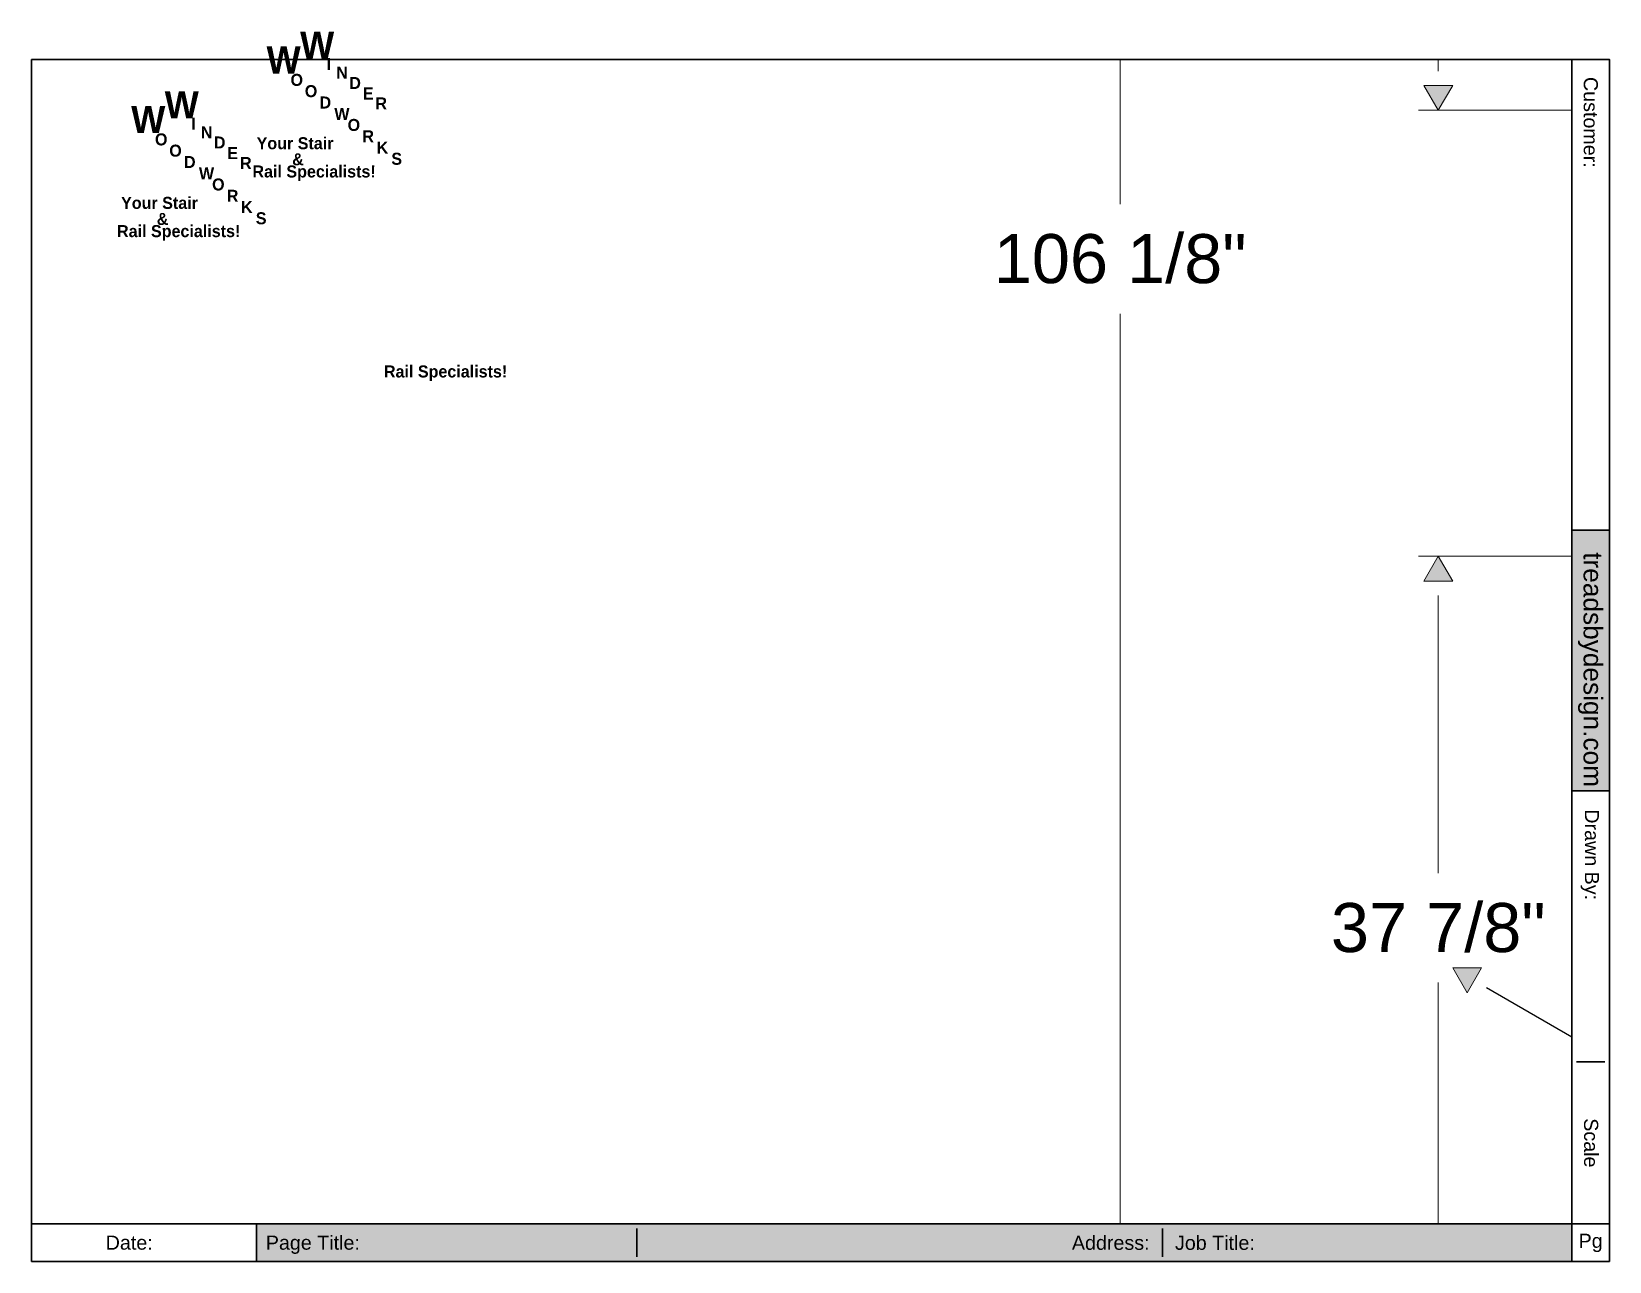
# Paper-space layout 'Landscape Details' of a CAD drawing. Header units: inches. Extents: x 0 to 10.5, y 0.1 to 8.3.
# The model-space entities are those that its viewports show. They can reach past a viewport. Long polylines and large blocks are cut down to what shows.
import ezdxf
from ezdxf import colors
from ezdxf.entities.mleader import LeaderData, LeaderLine
from ezdxf.enums import TextEntityAlignment as Align
from ezdxf.math import Vec2, Vec3

# ---------------------------------------------------------------- set-up
doc = ezdxf.new("R2010")
doc.units = ezdxf.units.IN
doc.header["$MEASUREMENT"] = 0
doc.header["$PDMODE"] = 35
for name, color, linetype, lineweight in [('Border', 1, 'Continuous', 35), ('Concrete', 40, 'Continuous', 9), ('Dimension', 3, 'Continuous', 9), ('Hole-Framing', 150, 'Continuous', 18), ('Kick', 4, 'Continuous', 9), ('Stringer', 7, 'Continuous', 13), ('Stringer Template', 3, 'Continuous', 9), ('Text', 40, 'Continuous', 9), ('Treads', 1, 'Continuous', 15)]:
    doc.layers.add(name, color=color, linetype=linetype, lineweight=lineweight)
doc.styles.add('3-32 Text', font='arial.ttf', dxfattribs={"height": 0.09375})
doc.styles.add('Dimension and Text', font='arial.ttf', dxfattribs={"height": 0.078125})
doc.styles.add('Plot Info', font='arial.ttf', dxfattribs={"height": 0.09375})
doc.dimstyles.new('Jerrod Dimension', dxfattribs={"dimscale": 0, "dimtxt": 0.078125, "dimasz": 0.0625, "dimexe": 0.03125, "dimexo": 0.03125, "dimgap": 0.046875, "dimtad": 1, "dimtih": 1, "dimtoh": 1, "dimdec": 4, "dimzin": 1, "dimdsep": 46, "dimlunit": 5, "dimtxsty": 'Dimension and Text', "dimblk": 'arrow', "dimcen": 2.421875, "dimclrd": 3, "dimclre": 3, "dimclrt": 3, "dimadec": 1, "dimazin": 0, "dimtfac": 1, "dimtdec": 4, "dimtmove": 2, "dimatfit": 3, "dimldrblk": 'arrow', "dimfxl": 1, "dimtfillclr": 256, "dimfrac": 2, "dimlwd": -1, "dimlwe": -1, "dimarcsym": 2})

# ---------------------------------------------------------------- blocks, each defined once
blk = doc.blocks.new('Landscape Details')
at = {"layer": 'Concrete', "style": 'Plot Info'}
blk.add_attdef('#-OF-STAIRS', text='', height=0.0938, dxfattribs=at).set_placement((0.65, 0.125), align=Align.MIDDLE_CENTER)
at = {"layer": 'Stringer', "color": 7, "true_color": 0xffffff, "style": 'Plot Info'}
for tag, p in [('#-OF-SUB-LANDINGS', (1.559, 0.078)), ('#-OF-WINDERS', (7.609, 0.078))]:
    blk.add_attdef(tag, p, '', height=0.0938, dxfattribs=at)
blk.add_attdef('#-OF-LARGE-LANDINGS', text='', height=0.0938, dxfattribs=at).set_placement((7.44, 0.171), align=Align.TOP_RIGHT)
blk = doc.blocks.new('arrow')
at = {"layer": 'Dimension'}
blk.add_hatch(color=0, dxfattribs=at).paths.add_polyline_path([(0, 0), (-0.637, 0.368), (-0.637, -0.368)])
at = {"layer": 'Dimension', "color": 0}
for p, q in [((-0.637, -0.368), (-0.637, 0.368)), ((0, 0), (-0.637, 0.368)), ((-0.637, -0.368), (0, 0))]:
    blk.add_line(p, q, dxfattribs=at)
blk = doc.blocks.new('*D39')
at = {"layer": 'Concrete', "color": 3}
for p, q in [((-37.333, 178.842), (-112.781, 178.842)), ((-111.781, 176.842), (-111.781, 128.572)), ((-111.781, 74.717), (-111.781, 122.987)), ((-37.333, 72.717), (-112.781, 72.717))]:
    blk.add_line(p, q, dxfattribs=at)
at = {"layer": 'Defpoints', "color": 0}
for p in [(-111.781, 178.842), (-36.333, 178.842), (-36.333, 72.717)]:
    blk.add_point(p, dxfattribs=at)
at = {"layer": 'Concrete', "color": 3, "xscale": 2, "yscale": 2, "zscale": 2}
for p, rotation in [((-111.781, 178.842), 90), ((-111.781, 72.717), 270)]:
    blk.add_blockref('arrow', p, dxfattribs=dict(at, rotation=rotation))
at = {"layer": 'Concrete', "color": 3, "insert": (-111.781, 125.78), "char_height": 2.5, "attachment_point": 5, "style": 'Dimension and Text'}
blk.add_mtext('106 1/8"', dxfattribs=at)
blk = doc.blocks.new('*D43')
at = {"layer": 'Defpoints', "color": 0}
for p in [(-95.561, 110.619), (-36.333, 110.619), (-36.333, 72.717)]:
    blk.add_point(p, dxfattribs=at)
at = {"layer": 'Treads', "color": 3}
for p, q in [((-37.333, 110.619), (-96.561, 110.619)), ((-95.561, 108.619), (-95.561, 94.462)), ((-95.561, 74.717), (-95.561, 88.875)), ((-37.333, 72.717), (-96.561, 72.717))]:
    blk.add_line(p, q, dxfattribs=at)
at = {"layer": 'Treads', "color": 3, "xscale": 2, "yscale": 2, "zscale": 2}
for p, rotation in [((-95.561, 110.619), 90), ((-95.561, 72.717), 270)]:
    blk.add_blockref('arrow', p, dxfattribs=dict(at, rotation=rotation))
at = {"layer": 'Treads', "color": 3, "insert": (-95.561, 91.668), "char_height": 2.5, "attachment_point": 5, "style": 'Dimension and Text'}
blk.add_mtext('37 7/8"', dxfattribs=at)
blk = doc.blocks.new('*D47')
at = {"layer": 'Defpoints', "color": 0}
for p in [(-95.561, 178.842), (-36.333, 178.842), (-36.333, 133.36)]:
    blk.add_point(p, dxfattribs=at)
at = {"layer": 'Treads', "color": 3}
for p, q in [((-37.333, 178.842), (-96.561, 178.842)), ((-95.561, 176.842), (-95.561, 158.894)), ((-95.561, 135.36), (-95.561, 153.308)), ((-37.333, 133.36), (-96.561, 133.36))]:
    blk.add_line(p, q, dxfattribs=at)
at = {"layer": 'Treads', "color": 3, "xscale": 2, "yscale": 2, "zscale": 2}
for p, rotation in [((-95.561, 178.842), 90), ((-95.561, 133.36), 270)]:
    blk.add_blockref('arrow', p, dxfattribs=dict(at, rotation=rotation))
at = {"layer": 'Treads', "color": 3, "insert": (-95.561, 156.101), "char_height": 2.5, "attachment_point": 5, "style": 'Dimension and Text'}
blk.add_mtext('45 1/2"', dxfattribs=at)

msp = doc.modelspace()

# ---------------------------------------------------------------- dimensions: what is measured, and where the dimension line sits
at = {"layer": 'Concrete'}
dim = msp.add_linear_dim(base=(-111.78098, 178.8422), p1=(-36.33302, 72.7172), p2=(-36.33302, 178.8422), angle=90, dimstyle='Jerrod Dimension', override={"dimpost": '"'}, dxfattribs=at)
dim.commit()
dim.dimension.update_dxf_attribs({"geometry": '*D39', "text_midpoint": (-111.78098, 125.7797)})
at = {"layer": 'Treads'}
for base, p1, p2, picture, middle in [((-95.561468, 178.842196), (-36.333021, 133.360053), (-36.333021, 178.842196), '*D47', (-95.561468, 156.101125)), ((-95.56147, 110.61898), (-36.33302, 72.7172), (-36.33302, 110.61898), '*D43', (-95.56147, 91.66809))]:
    dim = msp.add_linear_dim(base=base, p1=p1, p2=p2, angle=90, dimstyle='Jerrod Dimension', override={"dimpost": '"'}, dxfattribs=at)
    dim.commit()
    dim.dimension.update_dxf_attribs({"geometry": picture, "text_midpoint": middle})

# ---------------------------------------------------------------- leaders
ml = msp.add_multileader_mtext('Standard', dxfattribs=at)
ml.set_content('5R\\P36.75BW\\P10RUN', color=(0, 178, 0), style='Dimension and Text')
ml.set_leader_properties(color=3)
ml.set_arrow_properties(name='arrow')
ml.build(insert=Vec2(0, 0))
ml.multileader.update_dxf_attribs({"dogleg_length": 0.15625, "arrow_head_size": 2, "scale": 32})
ctx = ml.context
ctx.base_point, ctx.scale, ctx.char_height, ctx.arrow_head_size, ctx.landing_gap_size, ctx.plane_origin = Vec3(-80.8165, 84.42049), 32, 2.5, 2, 1.875, Vec3(-94.82622, 89.62225)
notes = []
notes.append((ctx, [(0, (1, 1, 0), (-85.8165, 84.42049), (1, 0), 5, [(0, [(-94.82622, 89.62225)], 0, [])])]))
ctx.mtext.insert, ctx.mtext.flow_direction = Vec3(-78.9415, 85.6918), 5
for ctx, leaders in notes:
    for number, flags, end, landing, length, lines in leaders:
        leader = LeaderData()
        leader.index, (leader.has_last_leader_line, leader.has_dogleg_vector, leader.attachment_direction) = number, flags
        leader.last_leader_point, leader.dogleg_vector, leader.dogleg_length = Vec3(end), Vec3(landing), length
        for number, points, colour, breaks in lines:
            line = LeaderLine()
            line.index, line.vertices, line.color, line.breaks = number, Vec3.list(points), colors.encode_raw_color(colour), breaks
            leader.lines.append(line)
        ctx.leaders.append(leader)

psp = doc.layouts.new('Landscape Details')

# ---------------------------------------------------------------- hatches: boundary and pattern name
at = {"layer": 'Hole-Framing', "true_color": 0x000000}
for points in [[(10.546, 4.953), (10.296, 4.953), (10.296, 3.218), (10.546, 3.218)], [(10.296, 0.336), (1.543, 0.336), (1.543, 0.086), (10.296, 0.086)]]:
    psp.add_hatch(color=18, dxfattribs=at).paths.add_polyline_path(points)

# ---------------------------------------------------------------- linework, layer by layer
at = {"layer": 'Border'}
for p, q in [((10.296, 0.086), (10.296, 8.086)), ((10.296, 4.953), (10.546, 4.953)), ((10.296, 3.218), (10.546, 3.218)), ((10.515, 1.414), (10.327, 1.414)), ((0.046, 0.336), (10.546, 0.336)), ((1.543, 0.336), (1.543, 0.086))]:
    psp.add_line(p, q, dxfattribs=at)
at = {"layer": 'Border', "color": 7, "true_color": 0xffffff}
for p, q in [((4.073, 0.305), (4.073, 0.117)), ((7.573, 0.305), (7.573, 0.117))]:
    psp.add_line(p, q, dxfattribs=at)
at = {"layer": 'Border'}
for points in [[(0.046, 8.086), (10.296, 8.086), (10.296, 0.336), (0.046, 0.336)], [(0.046, 8.086), (10.546, 8.086), (10.546, 0.086), (0.046, 0.086)]]:
    psp.add_lwpolyline(points, close=True, dxfattribs=at)

# ---------------------------------------------------------------- block references
at = {"layer": 'Kick'}
ref = psp.add_blockref('Landscape Details', (0.046, 0.086), dxfattribs=at)
ref.add_attrib('DATE', 'Date:', dxfattribs={"layer": 'Text', "height": 0.0938, "style": 'Plot Info'}).set_placement((0.696, 0.211), align=Align.MIDDLE_CENTER)
ref.add_attrib('PAGE_TITLE', 'Page Title:', (1.605, 0.164), dxfattribs={"layer": 'Stringer', "color": 7, "true_color": 0xffffff, "height": 0.09375, "style": 'Plot Info'})
ref.add_attrib('ADDRESS', 'Address:', dxfattribs={"layer": 'Stringer', "color": 7, "true_color": 0xffffff, "height": 0.0938, "style": 'Plot Info'}).set_placement((7.486, 0.257), align=Align.TOP_RIGHT)
ref.add_attrib('JOB_TITLE', 'Job Title:', (7.655, 0.163), dxfattribs={"layer": 'Stringer', "color": 7, "true_color": 0xffffff, "height": 0.0938, "style": 'Plot Info'})
ref.add_attrib('CUSTOMER', 'Customer:', dxfattribs={"layer": 'Text', "height": 0.0938, "rotation": 270, "style": 'Plot Info'}).set_placement((10.469, 7.969), align=Align.TOP_LEFT)
ref.add_attrib('DRAWN_BY', 'Drawn By:', (10.383, 3.095), dxfattribs={"layer": 'Text', "height": 0.0938, "rotation": 270, "style": 'Plot Info'})
ref.add_attrib('SCALE', 'Scale', dxfattribs={"layer": 'Text', "height": 0.0938, "rotation": 270, "style": 'Plot Info'}).set_placement((10.426, 0.875), align=Align.MIDDLE)
ref.add_attrib('PG', 'Pg', dxfattribs={"layer": 'Text', "height": 0.0938, "style": 'Plot Info'}).set_placement((10.421, 0.209), align=Align.MIDDLE)

# ---------------------------------------------------------------- texts
at = {"layer": 'Hole-Framing', "color": 7, "true_color": 0xffffff, "style": 'Plot Info'}
psp.add_text('treadsbydesign.com', height=0.125, rotation=270, dxfattribs=at).set_placement((10.374, 4.806))
at = {"layer": 'Stringer', "char_height": 0.08, "attachment_point": 1, "style": '3-32 Text'}
for s, width, insert in [('{\\fStylus BT|b1|i0|c0|p34;    Your Stair\\P    }', 201.73992, (1.425, 7.568)), ('{\\fStylus BT|b1|i0|c0|p34;   &    }', 201.73992, (1.691, 7.461)), ('{\\fStylus BT|b1|i0|c0|p34;Rail Specialists!}', 84.46821, (1.516, 7.38)), ('{\\fStylus BT|b1|i0|c0|p34;    Your Stair\\P    }', 201.73992, (0.523, 7.171)), ('{\\fStylus BT|b1|i0|c0|p34;   &    }', 201.73992, (0.79, 7.064)), ('{\\fStylus BT|b1|i0|c0|p34;Rail Specialists!}', 84.46821, (0.615, 6.983)), ('{\\fStylus BT|b1|i0|c0|p34;Rail Specialists!}', 84.46821, (2.391, 6.049))]:
    psp.add_mtext_dynamic_manual_height_columns(s, width=width, gutter_width=10, heights=[0], dxfattribs=dict(at, insert=insert))
at = {"layer": 'Stringer Template', "style": '3-32 Text'}
for s, insert, char_height, attachment_point in [('{\\fSuperFrench|b1|i0|c2|p2;W}', (1.833, 8.271), 0.18, 1), ('{\\fSuperFrench|b1|i0|c2|p2;W}', (1.61, 8.172), 0.18, 1), ('{\\fSuperFrench|b1|i0|c2|p2;I}', (2.025, 8.055), 0.08, 5), ('{\\fSuperFrench|b1|i0|c2|p2;O}', (1.811, 7.949), 0.08, 5), ('{\\fSuperFrench|b1|i0|c2|p2;N}', (2.112, 7.998), 0.08, 5), ('{\\fSuperFrench|b1|i0|c2|p2;O}', (1.906, 7.874), 0.08, 5), ('{\\fSuperFrench|b1|i0|c2|p2;D}', (2.199, 7.929), 0.08, 5), ('{\\fSuperFrench|b1|i0|c2|p2;E}', (2.286, 7.859), 0.08, 5), ('{\\fSuperFrench|b1|i0|c2|p2;W}', (0.709, 7.775), 0.18, 1), ('{\\fSuperFrench|b1|i0|c2|p2;W}', (0.932, 7.874), 0.18, 1), ('{\\fSuperFrench|b1|i0|c2|p2;D}', (2.001, 7.799), 0.08, 5), ('{\\fSuperFrench|b1|i0|c2|p2;R}', (2.373, 7.793), 0.08, 5), ('{\\fSuperFrench|b1|i0|c2|p2;I}', (1.124, 7.658), 0.08, 5), ('{\\fSuperFrench|b1|i0|c2|p2;W}', (2.061, 7.763), 0.08, 1), ('{\\fSuperFrench|b1|i0|c2|p2;O}', (2.191, 7.649), 0.08, 5), ('{\\fSuperFrench|b1|i0|c2|p2;O}', (0.909, 7.553), 0.08, 5), ('{\\fSuperFrench|b1|i0|c2|p2;N}', (1.211, 7.601), 0.08, 5), ('{\\fSuperFrench|b1|i0|c2|p2;D}', (1.298, 7.533), 0.08, 5), ('{\\fSuperFrench|b1|i0|c2|p2;R}', (2.286, 7.574), 0.08, 5), ('{\\fSuperFrench|b1|i0|c2|p2;O}', (1.004, 7.478), 0.08, 5), ('{\\fSuperFrench|b1|i0|c2|p2;E}', (1.385, 7.462), 0.08, 5), ('{\\fSuperFrench|b1|i0|c2|p2;K}', (2.381, 7.499), 0.08, 5), ('{\\fSuperFrench|b1|i0|c2|p2;S}', (2.476, 7.424), 0.08, 5), ('{\\fSuperFrench|b1|i0|c2|p2;D}', (1.099, 7.403), 0.08, 5), ('{\\fSuperFrench|b1|i0|c2|p2;W}', (1.16, 7.367), 0.08, 1), ('{\\fSuperFrench|b1|i0|c2|p2;R}', (1.472, 7.396), 0.08, 5), ('{\\fSuperFrench|b1|i0|c2|p2;O}', (1.289, 7.253), 0.08, 5), ('{\\fSuperFrench|b1|i0|c2|p2;R}', (1.384, 7.178), 0.08, 5), ('{\\fSuperFrench|b1|i0|c2|p2;K}', (1.479, 7.103), 0.08, 5), ('{\\fSuperFrench|b1|i0|c2|p2;S}', (1.574, 7.028), 0.08, 5)]:
    psp.add_mtext_dynamic_manual_height_columns(s, width=46.54479, gutter_width=10, heights=[0], dxfattribs=dict(at, insert=insert, char_height=char_height, attachment_point=attachment_point))

# ---------------------------------------------------------------- viewports
at = {"layer": 'Kick', "view_target_point": (72.21067, 81.43572)}
vp = psp.add_viewport(center=(5.171, 4.211), size=(10.25, 7.75), view_center_point=(-200.23075, 24.83054), view_height=59.3835199, dxfattribs=at)
vp.dxf.flags = 0x10000  # cut along an outline
vp.dxf.clipping_boundary_handle = psp.add_lwpolyline([(0.046, 8.086), (10.296, 8.086), (10.296, 0.336), (0.046, 0.336)], format="xyb", close=True, dxfattribs={"invisible": 1}).dxf.handle

doc.saveas('drawing.dxf')
